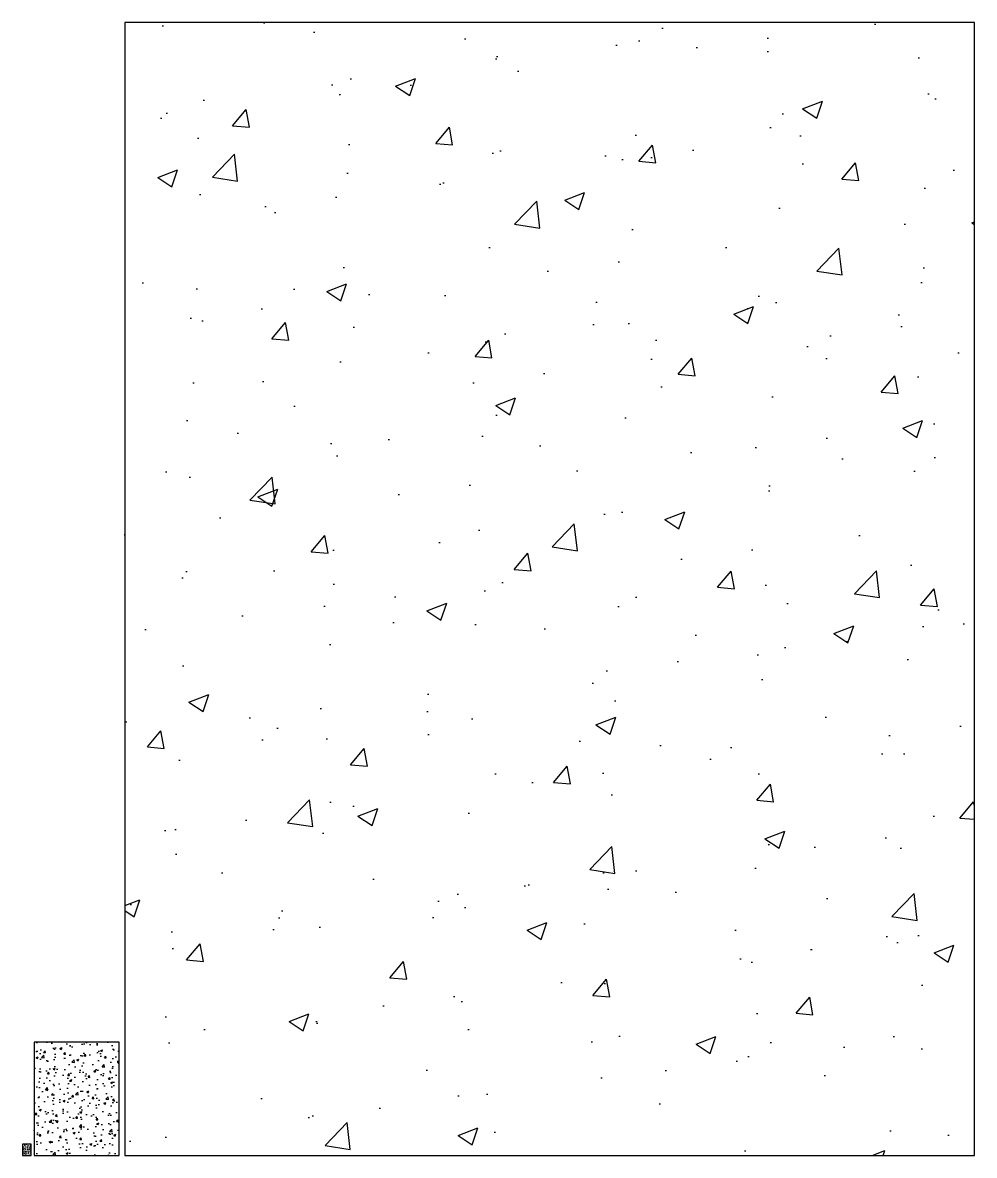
# Model space of a CAD drawing. Header units: inches. Extents: x 0 to 336, y 0 to 400.
import ezdxf

# ---------------------------------------------------------------- set-up
doc = ezdxf.new("R2010")
doc.units = ezdxf.units.IN
doc.header["$MEASUREMENT"] = 0

msp = doc.modelspace()

# ---------------------------------------------------------------- hatches: boundary and pattern name
h = msp.add_hatch()
h.set_pattern_fill('AR-CONC', color=256, scale=10)
h.paths.add_polyline_path([(336.04, 400), (36.04, 400), (36.04, 0), (336.04, 0)])
h = msp.add_hatch()
h.set_pattern_fill('AR-CONC', color=256)
h.paths.add_polyline_path([(34.02, 40), (4.02, 40), (4.02, 0), (34.02, 0)])
h = msp.add_hatch()
h.set_pattern_fill('AR-CONC', color=256, scale=0.1)
h.paths.add_polyline_path([(3, 4), (0, 4), (0, 0), (3, 0)])

# ---------------------------------------------------------------- linework, layer by layer
for points in [[(36.04, 0), (336.04, 0), (336.04, 400), (36.04, 400)], [(4.02, 0), (34.02, 0), (34.02, 40), (4.02, 40)], [(0, 0), (3, 0), (3, 4), (0, 4)]]:
    msp.add_lwpolyline(points, close=True)

doc.saveas('drawing.dxf')
